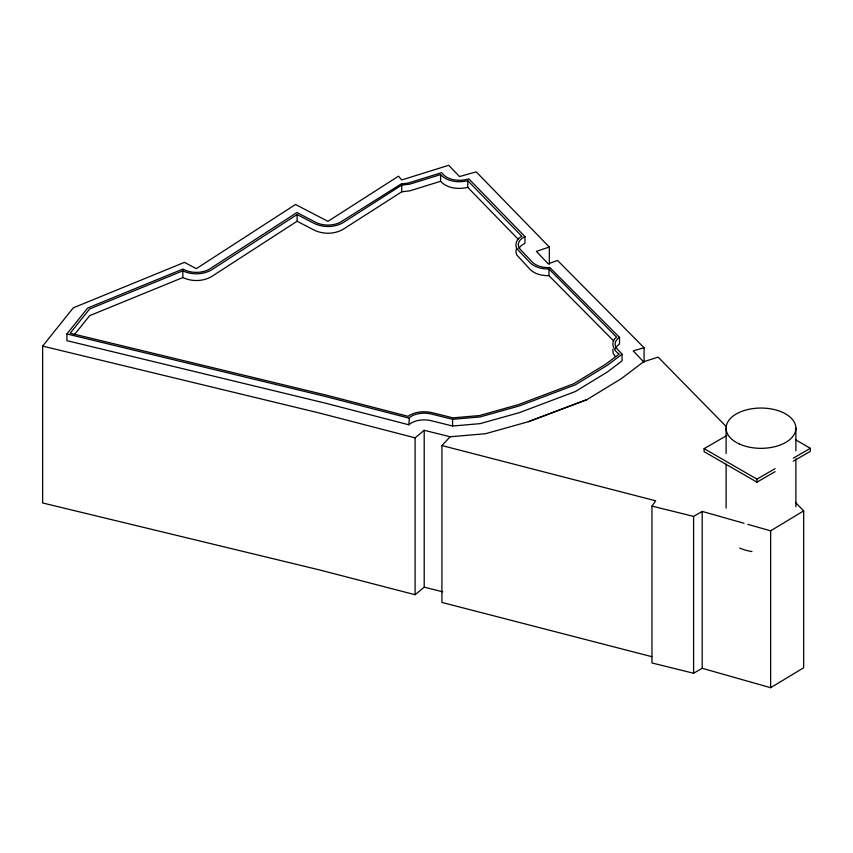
<?xml version="1.0" encoding="UTF-8"?>
<svg xmlns="http://www.w3.org/2000/svg" width="853" height="853" viewBox="0 0 853 853"><rect width="100%" height="100%" fill="white"/><g stroke="black" fill="none" stroke-linecap="round" stroke-linejoin="round"><path stroke-width="1.28" d="M612.817 349.57L613.072 353.121L615.194 356.543M516.577 248.255L515.852 251.656L516.854 255.036L530.225 269.548C535.119 274.335 542.348 275.754 548.969 275.679L613.84 341.104M795.433 502.396L803.675 510.883L803.675 667.76L770.643 687.699L702.19 668.294L693.596 673.252L651.969 662.962L651.969 506.096L655.68 500.796L441.918 445.554L441.918 602.431L651.82 656.671M726.244 426.575L658.121 357.13L643.546 361.789L621.368 378.615L587.003 399.599L528.423 421.691L485.517 433.719L450.16 436.768L424.208 430.307L424.208 587.173L415.091 594.722L319.182 569.847L42.65 502.971L42.65 346.105L73.305 307.826L184.429 262.372L196.329 268.642L295.49 204.485L327.947 221.343L398.49 176.187L401.742 179.951L448.71 165.301L459.511 176.56L476.23 171.869L549.321 247.05L549.321 264.334M524.968 236.601L522.1 238.286A18.062 10.428 0 0 0 520.543 249.684L532.379 262.159A18.062 10.428 0 0 0 549.769 267.533L619.481 337.383A18.126 10.46 0 0 0 617.412 339.11A18.052 10.428 0 0 0 617.359 349.154L622.082 354.155L622.082 360.851L607.581 371.855L575.338 391.538L519.498 412.596L480.111 423.642L452.591 426.02L431.373 420.732A18.073 10.428 0 0 0 417.607 420.593L415.987 421.019A18.073 10.428 0 0 0 409.397 424.336L408.843 424.794L326.155 403.352L66.907 340.667L66.907 333.96L87.678 308.018L183 269.036L184.152 269.644A18.062 10.428 0 0 0 209.806 268.876L296.897 212.536L315.866 222.388A18.062 10.428 0 0 0 341.36 221.62L401.635 183.672A18.073 10.428 0 0 0 410.325 182.414L441.566 172.679L443.699 174.908A18.073 10.439 0 0 0 467.401 179.237L468.809 178.842L524.968 236.601L524.968 243.308L522.1 244.992A18.062 10.428 0 0 0 518.976 248.575M74.264 334.866L89.64 315.663L182.819 277.556C191.808 281.735 203.035 281.597 211.64 276.532L297.089 221.247L297.089 214.551L314.213 223.454C323.212 227.73 334.515 227.634 343.194 222.58L401.752 185.09L409.749 184.152L440.585 174.598C447.324 181.913 458.583 182.83 467.785 180.687L521.855 236.313C516.513 238.573 513.517 246.08 518.379 250.366L530.225 262.841C535.119 267.629 542.348 269.047 548.969 268.972L616.612 337.202C609.81 341.488 613.286 350.636 619.161 354.027L605.705 364.231L573.749 383.733L518.283 404.653L479.375 415.571L452.922 417.853L432.343 412.724C424.24 410.858 415.016 411.477 408.033 416.317L327.136 395.344L70.213 333.214L89.64 308.957L182.819 270.849C191.808 275.039 203.035 274.89 211.64 269.825L297.089 214.551M441.918 445.554L450.16 436.768M408.843 424.794L409.397 417.629A18.073 10.428 0 0 1 415.987 414.313L417.597 413.897A18.073 10.428 0 0 1 431.373 414.025L452.591 419.313L480.111 416.936L519.498 405.889L575.338 384.842L607.581 365.148L622.082 354.155M415.091 594.722L415.091 437.845L424.208 430.307M518.187 239.245L467.785 187.393C458.583 189.526 447.324 188.62 440.585 181.305L409.749 190.859L401.752 191.797L343.194 229.276C334.547 234.319 323.298 234.436 314.309 230.203L297.089 221.247M747.825 524.36L770.643 530.833L803.675 510.883M775.121 471.656L756.942 482.158L704.109 451.653L704.109 448.635L726.831 435.52M704.109 448.635L756.942 479.141L775.121 468.638M793.301 458.146L810.35 448.305L810.35 451.322L793.301 461.164M651.969 506.096L693.596 516.385L702.19 511.416L744.019 523.284M528.423 421.691L587.003 399.599M549.321 247.05L536.377 251.379L548.223 263.844L557.51 260.432L644.068 347.747L644.068 362.365M644.068 347.747L633.214 350.86L643.546 361.789M66.907 333.96L326.155 396.656L408.843 418.087M42.65 346.105L319.182 412.969L415.091 437.845M424.208 587.173L442.739 591.801M795.422 439.679L810.35 448.305M795.892 428.195L795.892 450.842M795.892 458.829L795.892 506.789M770.643 530.833L770.643 687.699M756.942 479.141L756.942 482.158M726.106 428.195L726.106 453.497M726.106 464.16L726.106 508.121M702.19 511.416L702.19 668.294M693.596 516.385L693.596 673.252M619.577 337.33L619.481 344.09A18.126 10.46 0 0 0 617.412 345.806A18.052 10.428 0 0 0 615.525 348.749M548.969 268.972L548.969 275.679M467.785 180.687L467.785 187.393M452.591 419.313L452.591 426.02M440.585 174.598L440.585 181.305M401.752 185.09L401.752 191.797M182.819 270.849L182.819 277.556M751.973 551.56A34.898 20.141 0 0 1 739.754 548.084M739.754 444.178A34.898 20.141 0 0 0 795.593 430.818A34.898 20.141 0 0 0 747.644 409.579A34.898 20.141 0 0 0 739.754 444.178"/></g></svg>
